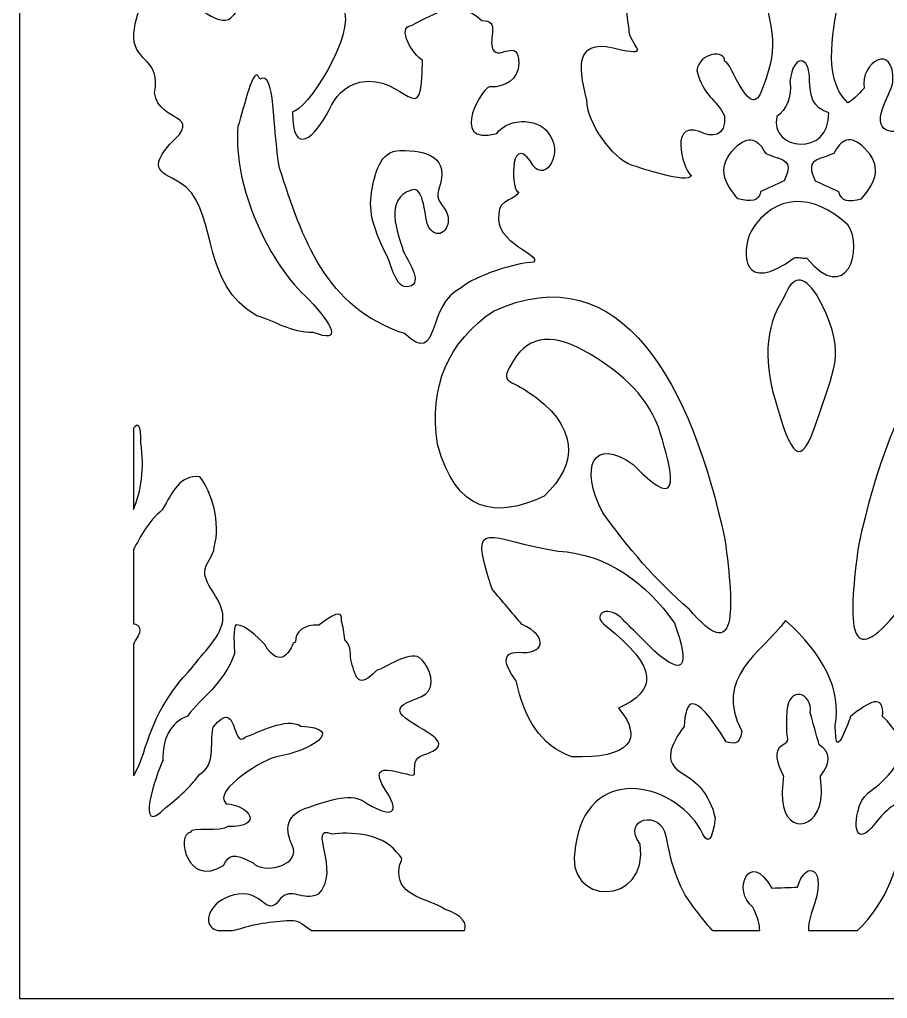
# Model space of a CAD drawing. Header units: centimetres. Extents: x 14.4 to 27, y -9 to -1.5.
# Drawn here: x 14.398 to 16.97, y -9 to -6.099 of the extents above; entities that cross this region are included whole.
import ezdxf

# ---------------------------------------------------------------- set-up
doc = ezdxf.new("R2010")
doc.units = ezdxf.units.CM
doc.header["$MEASUREMENT"] = 0
doc.layers.add('layer 1', color=7, linetype='Continuous')

msp = doc.modelspace()

# ---------------------------------------------------------------- linework, layer by layer
at = {"layer": 'layer 1', "color": 250, "lineweight": 30}
for points, knots in [([(14.66247, -9.00021), (14.66247, -9.00021), (14.39842, -9.00021), (14.39842, -9.00021), (14.39842, -9.00021), (14.39842, -9.00021), (14.39842, -1.48079), (14.39842, -1.48079), (14.39842, -1.48079), (14.39842, -1.48079), (26.99977, -1.48079), (26.99977, -1.48079), (26.99977, -1.48079), (26.99977, -1.48079), (26.99977, -9.00021), (26.99977, -9.00021), (26.99977, -9.00021), (26.99977, -9.00021), (14.66247, -9.00021), (14.66247, -9.00021)], [0, 0, 0, 0, 0.1666667, 0.1666667, 0.1666667, 0.1666667, 0.3333333, 0.3333333, 0.3333333, 0.3333333, 0.5, 0.5, 0.5, 0.5, 0.6666667, 0.6666667, 0.6666667, 0.6666667, 1, 1, 1, 1]), ([(16.82517, -6.02232), (16.81702, -6.11698), (16.76973, -6.26548), (16.85223, -6.34553), (16.85223, -6.34553), (16.86615, -6.33829), (16.88323, -6.32116), (16.90057, -6.30196), (16.90057, -6.30196), (16.88773, -6.22477), (16.99203, -6.16351), (16.98584, -6.28385), (16.98584, -6.28385), (16.98584, -6.30875), (16.91774, -6.40154), (16.96726, -6.42644), (16.96726, -6.42644), (17.00132, -6.442), (17.06942, -6.39956), (17.06942, -6.4649), (17.06942, -6.4649), (17.06942, -6.49914), (17.03537, -6.57693), (17.06633, -6.57693), (17.06633, -6.57693), (17.15299, -6.57693), (17.2892, -6.46802), (17.33254, -6.40267), (17.33254, -6.40267), (17.36659, -6.34977), (17.37897, -6.18795), (17.29539, -6.18795), (17.29539, -6.18795), (17.19634, -6.18795), (17.218, -6.13504), (17.218, -6.03857), (17.218, -6.03857), (17.218, -5.98567), (17.15919, -6.02613), (17.13752, -6.04169), (17.13752, -6.04169), (17.06013, -6.09459), (17.04156, -5.97634), (17.01989, -5.90787), (17.01989, -5.90787), (17.00441, -5.8612), (16.89607, -5.99812), (16.84654, -5.89854), (16.84654, -5.89854), (16.81558, -5.83319), (16.78463, -5.80518), (16.7351, -5.75539), (16.7351, -5.75539), (16.68557, -5.7056), (16.61128, -5.84252), (16.5958, -5.87364), (16.5958, -5.87364), (16.56485, -5.93899), (16.53699, -5.95766), (16.46579, -5.91099), (16.46579, -5.91099), (16.41626, -5.87987), (16.34197, -5.97011), (16.34197, -6.01057), (16.34197, -6.01057), (16.30743, -6.10077), (16.16264, -5.8684), (16.20409, -6.12571), (16.20409, -6.12571), (16.20409, -6.1755), (16.27387, -6.20662), (16.18101, -6.18795), (16.18101, -6.18795), (16.04611, -6.14862), (16.05184, -6.2269), (16.07885, -6.33732), (16.07885, -6.33732), (16.07885, -6.40267), (16.15624, -6.51158), (16.21195, -6.53025), (16.21195, -6.53025), (16.23672, -6.53648), (16.37688, -6.58856), (16.38926, -6.56055), (16.38926, -6.56055), (16.37424, -6.56517), (16.31376, -6.39735), (16.41316, -6.43067), (16.41316, -6.43067), (16.44969, -6.44936), (16.49214, -6.44653), (16.48715, -6.3843), (16.48715, -6.3843), (16.46239, -6.3314), (16.42388, -6.32742), (16.4053, -6.24962), (16.4053, -6.24962), (16.41184, -6.19491), (16.49011, -6.18803), (16.48746, -6.22218), (16.48746, -6.22218), (16.50913, -6.22218), (16.56287, -6.41369), (16.60001, -6.30166), (16.60001, -6.30166), (16.65614, -6.15955), (16.61682, -6.12109), (16.60818, -6.02301), (16.60818, -6.02301), (16.60818, -5.89231), (16.82517, -5.94919), (16.82517, -6.02232)], [0, 0, 0, 0, 0.0344828, 0.0344828, 0.0344828, 0.0344828, 0.0689655, 0.0689655, 0.0689655, 0.0689655, 0.1034483, 0.1034483, 0.1034483, 0.1034483, 0.137931, 0.137931, 0.137931, 0.137931, 0.1724138, 0.1724138, 0.1724138, 0.1724138, 0.2068966, 0.2068966, 0.2068966, 0.2068966, 0.2413793, 0.2413793, 0.2413793, 0.2413793, 0.2758621, 0.2758621, 0.2758621, 0.2758621, 0.3103448, 0.3103448, 0.3103448, 0.3103448, 0.3448276, 0.3448276, 0.3448276, 0.3448276, 0.3793103, 0.3793103, 0.3793103, 0.3793103, 0.4137931, 0.4137931, 0.4137931, 0.4137931, 0.4482759, 0.4482759, 0.4482759, 0.4482759, 0.4827586, 0.4827586, 0.4827586, 0.4827586, 0.5172414, 0.5172414, 0.5172414, 0.5172414, 0.5517241, 0.5517241, 0.5517241, 0.5517241, 0.5862069, 0.5862069, 0.5862069, 0.5862069, 0.6206897, 0.6206897, 0.6206897, 0.6206897, 0.6551724, 0.6551724, 0.6551724, 0.6551724, 0.6896552, 0.6896552, 0.6896552, 0.6896552, 0.7241379, 0.7241379, 0.7241379, 0.7241379, 0.7586207, 0.7586207, 0.7586207, 0.7586207, 0.7931034, 0.7931034, 0.7931034, 0.7931034, 0.8275862, 0.8275862, 0.8275862, 0.8275862, 0.862069, 0.862069, 0.862069, 0.862069, 0.8965517, 0.8965517, 0.8965517, 0.8965517, 0.9310345, 0.9310345, 0.9310345, 0.9310345, 1, 1, 1, 1]), ([(15.23331, -5.81708), (15.2392, -5.83762), (15.24801, -5.90807), (15.23331, -5.92274), (15.23331, -5.92274), (15.20686, -5.94916), (15.18627, -5.88458), (15.15981, -5.911), (15.15981, -5.911), (15.11572, -5.95503), (15.07456, -6.04308), (15.02458, -6.09298), (15.02458, -6.09298), (14.9893, -6.1282), (14.89522, -6.03427), (14.85994, -6.01079), (14.85994, -6.01079), (14.78056, -5.95796), (14.73646, -6.09004), (14.73646, -6.15168), (14.73646, -6.15168), (14.74274, -6.22969), (14.81701, -6.21253), (14.7982, -6.31604), (14.7982, -6.31604), (14.81207, -6.40704), (14.94948, -6.37474), (14.8423, -6.46867), (14.8423, -6.46867), (14.76978, -6.55711), (14.83478, -6.55), (14.89228, -6.59488), (14.89228, -6.59488), (14.98636, -6.6888), (14.93638, -6.88252), (15.10102, -6.97644), (15.10102, -6.97644), (15.15981, -6.99405), (15.20098, -7.02634), (15.2686, -7.02634), (15.2686, -7.02634), (15.35729, -7.05985), (15.32557, -7.00464), (15.25648, -6.92886), (15.25648, -6.92886), (15.13932, -6.82656), (15.03004, -6.59475), (15.04515, -6.41584), (15.04515, -6.41584), (15.0628, -6.363), (15.09219, -6.22212), (15.10984, -6.27495), (15.10984, -6.27495), (15.1577, -6.24553), (15.14691, -6.42067), (15.16864, -6.53911), (15.16864, -6.53911), (15.23625, -6.7475), (15.30388, -6.95296), (15.53907, -7.02927), (15.53907, -7.02927), (15.64612, -7.13167), (15.60224, -6.93949), (15.70665, -6.89425), (15.70665, -6.89425), (15.74707, -6.8573), (15.87495, -6.81765), (15.92127, -6.81794), (15.92127, -6.81794), (15.94839, -6.79359), (15.80278, -6.76237), (15.81837, -6.67412), (15.81837, -6.67412), (15.81837, -6.6301), (15.87129, -6.63303), (15.87717, -6.60955), (15.87717, -6.60955), (15.85635, -6.61787), (15.84703, -6.43198), (15.91245, -6.51856), (15.91245, -6.51856), (15.94773, -6.59194), (16.00947, -6.50389), (15.97125, -6.44519), (15.97125, -6.44519), (15.94773, -6.38957), (15.84777, -6.38621), (15.81249, -6.43638), (15.81249, -6.43638), (15.66094, -6.47586), (15.77835, -6.28196), (15.79485, -6.29843), (15.79485, -6.29843), (15.83601, -6.29843), (15.87717, -6.27789), (15.87717, -6.22799), (15.87717, -6.22799), (15.87717, -6.14874), (15.81837, -6.22212), (15.80074, -6.1869), (15.80074, -6.1869), (15.78603, -6.15461), (15.82425, -6.09885), (15.76839, -6.10178), (15.76839, -6.10178), (15.69881, -6.0353), (15.62923, -6.07913), (15.55966, -6.11646), (15.55966, -6.11646), (15.5132, -6.12057), (15.56593, -6.20529), (15.59199, -6.21918), (15.59199, -6.21918), (15.59199, -6.44546), (15.54201, -6.2572), (15.40678, -6.28376), (15.40678, -6.28376), (15.3568, -6.29843), (15.33328, -6.32778), (15.31564, -6.36594), (15.31564, -6.36594), (15.27447, -6.44812), (15.20686, -6.50976), (15.20686, -6.37181), (15.20686, -6.37181), (15.24512, -6.37355), (15.39802, -6.14022), (15.3568, -6.06363), (15.3568, -6.06363), (15.38516, -6.00441), (15.37526, -5.82777), (15.23331, -5.81708)], [0, 0, 0, 0, 0.0294118, 0.0294118, 0.0294118, 0.0294118, 0.0588235, 0.0588235, 0.0588235, 0.0588235, 0.0882353, 0.0882353, 0.0882353, 0.0882353, 0.1176471, 0.1176471, 0.1176471, 0.1176471, 0.1470588, 0.1470588, 0.1470588, 0.1470588, 0.1764706, 0.1764706, 0.1764706, 0.1764706, 0.2058824, 0.2058824, 0.2058824, 0.2058824, 0.2352941, 0.2352941, 0.2352941, 0.2352941, 0.2647059, 0.2647059, 0.2647059, 0.2647059, 0.2941176, 0.2941176, 0.2941176, 0.2941176, 0.3235294, 0.3235294, 0.3235294, 0.3235294, 0.3529412, 0.3529412, 0.3529412, 0.3529412, 0.3823529, 0.3823529, 0.3823529, 0.3823529, 0.4117647, 0.4117647, 0.4117647, 0.4117647, 0.4411765, 0.4411765, 0.4411765, 0.4411765, 0.4705882, 0.4705882, 0.4705882, 0.4705882, 0.5, 0.5, 0.5, 0.5, 0.5294118, 0.5294118, 0.5294118, 0.5294118, 0.5588235, 0.5588235, 0.5588235, 0.5588235, 0.5882353, 0.5882353, 0.5882353, 0.5882353, 0.6176471, 0.6176471, 0.6176471, 0.6176471, 0.6470588, 0.6470588, 0.6470588, 0.6470588, 0.6764706, 0.6764706, 0.6764706, 0.6764706, 0.7058824, 0.7058824, 0.7058824, 0.7058824, 0.7352941, 0.7352941, 0.7352941, 0.7352941, 0.7647059, 0.7647059, 0.7647059, 0.7647059, 0.7941176, 0.7941176, 0.7941176, 0.7941176, 0.8235294, 0.8235294, 0.8235294, 0.8235294, 0.8529412, 0.8529412, 0.8529412, 0.8529412, 0.8823529, 0.8823529, 0.8823529, 0.8823529, 0.9117647, 0.9117647, 0.9117647, 0.9117647, 0.9411765, 0.9411765, 0.9411765, 0.9411765, 1, 1, 1, 1]), ([(16.73925, -6.27903), (16.73979, -6.32196), (16.74644, -6.36119), (16.79592, -6.37461), (16.79592, -6.37461), (16.80018, -6.50766), (16.61942, -6.48706), (16.64235, -6.38563), (16.64235, -6.38563), (16.66887, -6.36603), (16.68837, -6.32988), (16.68074, -6.28087), (16.68074, -6.28087), (16.69111, -6.19877), (16.73926, -6.20306), (16.73925, -6.27903)], [0, 0, 0, 0, 0.2, 0.2, 0.2, 0.2, 0.4, 0.4, 0.4, 0.4, 0.6, 0.6, 0.6, 0.6, 1, 1, 1, 1]), ([(16.60923, -6.49591), (16.5873, -6.45394), (16.55927, -6.43801), (16.51782, -6.47937), (16.51782, -6.47937), (16.46601, -6.53205), (16.48124, -6.57738), (16.52696, -6.63007), (16.52696, -6.63007), (16.56658, -6.63987), (16.58913, -6.63742), (16.59461, -6.60802), (16.59461, -6.60802), (16.61776, -6.5976), (16.64091, -6.58719), (16.66408, -6.57678), (16.66408, -6.57678), (16.67507, -6.54942), (16.68949, -6.52112), (16.64579, -6.50877), (16.64579, -6.50877), (16.64579, -6.50877), (16.61289, -6.49775), (16.60923, -6.49591)], [0, 0, 0, 0, 0.1428571, 0.1428571, 0.1428571, 0.1428571, 0.2857143, 0.2857143, 0.2857143, 0.2857143, 0.4285714, 0.4285714, 0.4285714, 0.4285714, 0.5714286, 0.5714286, 0.5714286, 0.5714286, 0.7142857, 0.7142857, 0.7142857, 0.7142857, 1, 1, 1, 1]), ([(16.81055, -6.49591), (16.83248, -6.45394), (16.86051, -6.43801), (16.90197, -6.47937), (16.90197, -6.47937), (16.95377, -6.53205), (16.93854, -6.57738), (16.89282, -6.63007), (16.89282, -6.63007), (16.85321, -6.63987), (16.83066, -6.63742), (16.82518, -6.60802), (16.82518, -6.60802), (16.80202, -6.5976), (16.77886, -6.58719), (16.75571, -6.57678), (16.75571, -6.57678), (16.7447, -6.54942), (16.73029, -6.52112), (16.77399, -6.50877), (16.77399, -6.50877), (16.77399, -6.50877), (16.80689, -6.49775), (16.81055, -6.49591)], [0, 0, 0, 0, 0.1428571, 0.1428571, 0.1428571, 0.1428571, 0.2857143, 0.2857143, 0.2857143, 0.2857143, 0.4285714, 0.4285714, 0.4285714, 0.4285714, 0.5714286, 0.5714286, 0.5714286, 0.5714286, 0.7142857, 0.7142857, 0.7142857, 0.7142857, 1, 1, 1, 1]), ([(15.44139, -6.61075), (15.43115, -6.6707), (15.4488, -6.7231), (15.48909, -6.80353), (15.48909, -6.80353), (15.50283, -6.8325), (15.51506, -6.90875), (15.55934, -6.8874), (15.55934, -6.8874), (15.59295, -6.87062), (15.5395, -6.80048), (15.53491, -6.78371), (15.53491, -6.78371), (15.51811, -6.73034), (15.4784, -6.6297), (15.55934, -6.60378), (15.55934, -6.60378), (15.60058, -6.59006), (15.596, -6.6907), (15.61128, -6.71509), (15.61128, -6.71509), (15.6403, -6.75779), (15.67848, -6.71662), (15.66626, -6.67697), (15.66626, -6.67697), (15.6571, -6.64647), (15.62808, -6.63885), (15.6403, -6.60073), (15.6403, -6.60073), (15.6749, -6.50758), (15.60678, -6.48561), (15.52583, -6.48634), (15.52583, -6.48634), (15.46551, -6.48687), (15.45073, -6.55607), (15.44139, -6.61075)], [0, 0, 0, 0, 0.1, 0.1, 0.1, 0.1, 0.2, 0.2, 0.2, 0.2, 0.3, 0.3, 0.3, 0.3, 0.4, 0.4, 0.4, 0.4, 0.5, 0.5, 0.5, 0.5, 0.6, 0.6, 0.6, 0.6, 0.7, 0.7, 0.7, 0.7, 0.8, 0.8, 0.8, 0.8, 1, 1, 1, 1]), ([(16.69354, -6.80468), (16.53917, -6.91839), (16.53571, -6.78891), (16.56557, -6.72565), (16.56557, -6.72565), (16.63571, -6.61339), (16.74766, -6.61086), (16.8526, -6.70727), (16.8526, -6.70727), (16.90106, -6.77501), (16.84921, -6.95081), (16.73011, -6.80468), (16.73011, -6.80468), (16.71975, -6.80774), (16.7039, -6.80162), (16.69354, -6.80468)], [0, 0, 0, 0, 0.2, 0.2, 0.2, 0.2, 0.4, 0.4, 0.4, 0.4, 0.6, 0.6, 0.6, 0.6, 1, 1, 1, 1]), ([(16.48795, -7.63928), (16.39239, -7.18798), (16.18432, -6.78845), (15.80252, -6.9625), (15.80252, -6.9625), (15.66819, -7.05462), (15.61045, -7.18497), (15.63681, -7.35729), (15.63681, -7.35729), (15.69141, -7.56099), (15.80816, -7.57853), (15.95316, -7.51144), (15.95316, -7.51144), (16.05422, -7.4142), (16.05797, -7.3036), (15.90145, -7.19971), (15.90145, -7.19971), (15.84601, -7.16292), (15.81859, -7.17746), (15.86184, -7.10882), (15.86184, -7.10882), (15.90988, -7.03259), (15.98307, -7.02628), (16.08875, -7.09034), (16.08875, -7.09034), (16.18544, -7.14937), (16.26615, -7.22), (16.29752, -7.32645), (16.29752, -7.32645), (16.32522, -7.42048), (16.37495, -7.58315), (16.21679, -7.41745), (16.21679, -7.41745), (16.09691, -7.33351), (16.05621, -7.42361), (16.1262, -7.56071), (16.1262, -7.56071), (16.19952, -7.66191), (16.28302, -7.7615), (16.3825, -7.84607), (16.3825, -7.84607), (16.52478, -8.01619), (16.51708, -7.85164), (16.48795, -7.63928)], [0, 0, 0, 0, 0.0833333, 0.0833333, 0.0833333, 0.0833333, 0.1666667, 0.1666667, 0.1666667, 0.1666667, 0.25, 0.25, 0.25, 0.25, 0.3333333, 0.3333333, 0.3333333, 0.3333333, 0.4166667, 0.4166667, 0.4166667, 0.4166667, 0.5, 0.5, 0.5, 0.5, 0.5833333, 0.5833333, 0.5833333, 0.5833333, 0.6666667, 0.6666667, 0.6666667, 0.6666667, 0.75, 0.75, 0.75, 0.75, 0.8333333, 0.8333333, 0.8333333, 0.8333333, 1, 1, 1, 1]), ([(16.88411, -7.65827), (16.97966, -7.20697), (17.18774, -6.80743), (17.56954, -6.98149), (17.56954, -6.98149), (17.70386, -7.07361), (17.76161, -7.20395), (17.73525, -7.37628), (17.73525, -7.37628), (17.68065, -7.57998), (17.56389, -7.59751), (17.4189, -7.53043), (17.4189, -7.53043), (17.31784, -7.43319), (17.31409, -7.32259), (17.47061, -7.2187), (17.47061, -7.2187), (17.52605, -7.18191), (17.55347, -7.19645), (17.51022, -7.1278), (17.51022, -7.1278), (17.46218, -7.05158), (17.38899, -7.04527), (17.28332, -7.10933), (17.28332, -7.10933), (17.18662, -7.16836), (17.10591, -7.23899), (17.07454, -7.34544), (17.07454, -7.34544), (17.04683, -7.43947), (16.99711, -7.60213), (17.15527, -7.43643), (17.15527, -7.43643), (17.27515, -7.35249), (17.31584, -7.4426), (17.24585, -7.5797), (17.24585, -7.5797), (17.17254, -7.6809), (17.08904, -7.78048), (16.98956, -7.86506), (16.98956, -7.86506), (16.84728, -8.03518), (16.85498, -7.87063), (16.88411, -7.65827)], [0, 0, 0, 0, 0.0833333, 0.0833333, 0.0833333, 0.0833333, 0.1666667, 0.1666667, 0.1666667, 0.1666667, 0.25, 0.25, 0.25, 0.25, 0.3333333, 0.3333333, 0.3333333, 0.3333333, 0.4166667, 0.4166667, 0.4166667, 0.4166667, 0.5, 0.5, 0.5, 0.5, 0.5833333, 0.5833333, 0.5833333, 0.5833333, 0.6666667, 0.6666667, 0.6666667, 0.6666667, 0.75, 0.75, 0.75, 0.75, 0.8333333, 0.8333333, 0.8333333, 0.8333333, 1, 1, 1, 1]), ([(16.6643, -6.92047), (16.68867, -6.85676), (16.72035, -6.85431), (16.75936, -6.91311), (16.75936, -6.91311), (16.8516, -7.07863), (16.81322, -7.12636), (16.77049, -7.26031), (16.77049, -7.26031), (16.71837, -7.42365), (16.6918, -7.41595), (16.64418, -7.24945), (16.64418, -7.24945), (16.60289, -7.12371), (16.60321, -7.0119), (16.6643, -6.92047)], [0, 0, 0, 0, 0.2, 0.2, 0.2, 0.2, 0.4, 0.4, 0.4, 0.4, 0.6, 0.6, 0.6, 0.6, 1, 1, 1, 1]), ([(14.73547, -7.30955), (14.75043, -7.29389), (14.75758, -7.2963), (14.75758, -7.35315), (14.75758, -7.35315), (14.76924, -7.43047), (14.7589, -7.49591), (14.73547, -7.55087), (14.73547, -7.55087), (14.73547, -7.55087), (14.73547, -7.30955), (14.73547, -7.30955)], [0, 0, 0, 0, 0.25, 0.25, 0.25, 0.25, 0.5, 0.5, 0.5, 0.5, 1, 1, 1, 1]), ([(14.93294, -7.45389), (14.96807, -7.4996), (14.99546, -7.58978), (14.97487, -7.66284), (14.97487, -7.66284), (14.97487, -7.68918), (14.94692, -7.70849), (14.94692, -7.73659), (14.94692, -7.73659), (14.94692, -7.77697), (15.00106, -7.81911), (15.00106, -7.87004), (15.00106, -7.87004), (15.00106, -7.92623), (14.93819, -7.97714), (14.91024, -8.01929), (14.91024, -8.01929), (14.83535, -8.0965), (14.7949, -8.17378), (14.76527, -8.27389), (14.76527, -8.27389), (14.75293, -8.30891), (14.74321, -8.32993), (14.73547, -8.34043), (14.73547, -8.34043), (14.73547, -8.34043), (14.73547, -7.94943), (14.73547, -7.94943), (14.73547, -7.94943), (14.73834, -7.94431), (14.74128, -7.93949), (14.74431, -7.935), (14.74431, -7.935), (14.76281, -7.90711), (14.75432, -7.89127), (14.73547, -7.88978), (14.73547, -7.88978), (14.73547, -7.88978), (14.73547, -7.67013), (14.73547, -7.67013), (14.73547, -7.67013), (14.75559, -7.63353), (14.78081, -7.58423), (14.82117, -7.55222), (14.82117, -7.55222), (14.85288, -7.49717), (14.87268, -7.44858), (14.93294, -7.45389)], [0, 0, 0, 0, 0.0769231, 0.0769231, 0.0769231, 0.0769231, 0.1538462, 0.1538462, 0.1538462, 0.1538462, 0.2307692, 0.2307692, 0.2307692, 0.2307692, 0.3076923, 0.3076923, 0.3076923, 0.3076923, 0.3846154, 0.3846154, 0.3846154, 0.3846154, 0.4615385, 0.4615385, 0.4615385, 0.4615385, 0.5384615, 0.5384615, 0.5384615, 0.5384615, 0.6153846, 0.6153846, 0.6153846, 0.6153846, 0.6923077, 0.6923077, 0.6923077, 0.6923077, 0.7692308, 0.7692308, 0.7692308, 0.7692308, 0.8461538, 0.8461538, 0.8461538, 0.8461538, 1, 1, 1, 1]), ([(15.99412, -7.67402), (15.78675, -7.64281), (15.72317, -7.56002), (15.79828, -7.78654), (15.79828, -7.78654), (15.82788, -7.82217), (15.85747, -7.8561), (15.88706, -7.89172), (15.88706, -7.89172), (15.96729, -7.92682), (15.95382, -7.98371), (15.87531, -7.97384), (15.87531, -7.97384), (15.8299, -7.97525), (15.82817, -8.00348), (15.87009, -8.05855), (15.87009, -8.05855), (15.89296, -8.16866), (15.94118, -8.25105), (16.03459, -8.28403), (16.03459, -8.28403), (16.20681, -8.29004), (16.24954, -8.23123), (16.1732, -8.14), (16.1732, -8.14), (16.28594, -8.08726), (16.29444, -8.02215), (16.13511, -7.89564), (16.13511, -7.89564), (16.09343, -7.8673), (16.13339, -7.83063), (16.1795, -7.87087), (16.1795, -7.87087), (16.21301, -7.90432), (16.24652, -7.93777), (16.28003, -7.97123), (16.28003, -7.97123), (16.36678, -8.04738), (16.38637, -8.01957), (16.33877, -7.88782), (16.33877, -7.88782), (16.25163, -7.76499), (16.14037, -7.68408), (15.99412, -7.67402)], [0, 0, 0, 0, 0.0833333, 0.0833333, 0.0833333, 0.0833333, 0.1666667, 0.1666667, 0.1666667, 0.1666667, 0.25, 0.25, 0.25, 0.25, 0.3333333, 0.3333333, 0.3333333, 0.3333333, 0.4166667, 0.4166667, 0.4166667, 0.4166667, 0.5, 0.5, 0.5, 0.5, 0.5833333, 0.5833333, 0.5833333, 0.5833333, 0.6666667, 0.6666667, 0.6666667, 0.6666667, 0.75, 0.75, 0.75, 0.75, 0.8333333, 0.8333333, 0.8333333, 0.8333333, 1, 1, 1, 1]), ([(15.12469, -7.95154), (15.17266, -8.02942), (15.2011, -7.9661), (15.21014, -7.94606), (15.21014, -7.94606), (15.2119, -7.94518), (15.21555, -7.94531), (15.21551, -7.94322), (15.21551, -7.94322), (15.21489, -7.91196), (15.2404, -7.89169), (15.28543, -7.89371), (15.28543, -7.89371), (15.32414, -7.86458), (15.35649, -7.84325), (15.35195, -7.88209), (15.35195, -7.88209), (15.35708, -7.8976), (15.35984, -7.917), (15.36191, -7.93723), (15.36191, -7.93723), (15.38463, -7.95871), (15.37547, -7.98248), (15.38146, -8.00321), (15.38146, -8.00321), (15.39561, -8.0523), (15.40252, -8.08431), (15.45558, -8.0283), (15.45558, -8.0283), (15.48285, -8.02099), (15.55194, -7.96981), (15.58284, -7.98992), (15.58284, -7.98992), (15.60648, -8.00637), (15.63011, -8.05754), (15.61012, -8.08861), (15.61012, -8.08861), (15.59194, -8.11603), (15.52466, -8.11786), (15.52466, -8.14527), (15.52466, -8.14527), (15.52466, -8.18731), (15.7192, -8.23665), (15.60466, -8.27503), (15.60466, -8.27503), (15.57011, -8.286), (15.5683, -8.29331), (15.5683, -8.33535), (15.5683, -8.33535), (15.5683, -8.35362), (15.41013, -8.27138), (15.48285, -8.38287), (15.48285, -8.38287), (15.53921, -8.46877), (15.48103, -8.4578), (15.4174, -8.41577), (15.4174, -8.41577), (15.37559, -8.38835), (15.29741, -8.41942), (15.25923, -8.43221), (15.25923, -8.43221), (15.16772, -8.45841), (15.19317, -8.5169), (15.21014, -8.5565), (15.21014, -8.5565), (15.21984, -8.61011), (15.12166, -8.63021), (15.09015, -8.59853), (15.09015, -8.59853), (15.03039, -8.56512), (15.01807, -8.57501), (15.00288, -8.60584), (15.00288, -8.60584), (14.89321, -8.67462), (14.86163, -8.51323), (14.90471, -8.50715), (14.90471, -8.50715), (14.90471, -8.4907), (14.99743, -8.50897), (15.01562, -8.4907), (15.01562, -8.4907), (15.1261, -8.49304), (15.07822, -8.42628), (15.01016, -8.42308), (15.01016, -8.42308), (14.9664, -8.38165), (15.13149, -8.28689), (15.15924, -8.28417), (15.15924, -8.28417), (15.25755, -8.26791), (15.36955, -8.20088), (15.23196, -8.19279), (15.23196, -8.19279), (15.19014, -8.16537), (15.1047, -8.21289), (15.06651, -8.22569), (15.06651, -8.22569), (15.02744, -8.26543), (15.04564, -8.10185), (14.97198, -8.19645), (14.97198, -8.19645), (14.96127, -8.25063), (14.98097, -8.30707), (14.93115, -8.33637), (14.93115, -8.33637), (14.91047, -8.36507), (14.88012, -8.39592), (14.83199, -8.43404), (14.83199, -8.43404), (14.73698, -8.53166), (14.80364, -8.33366), (14.8229, -8.29514), (14.8229, -8.29514), (14.82098, -8.23046), (14.84647, -8.18176), (14.89562, -8.16355), (14.89562, -8.16355), (14.93895, -8.10506), (15.00016, -8.07216), (15.03561, -7.97895), (15.03561, -7.97895), (15.03561, -7.96433), (15.02834, -7.89305), (15.04106, -7.89305), (15.04106, -7.89305), (15.06834, -7.89305), (15.10287, -7.92778), (15.12469, -7.95154)], [0, 0, 0, 0, 0.030303, 0.030303, 0.030303, 0.030303, 0.0606061, 0.0606061, 0.0606061, 0.0606061, 0.0909091, 0.0909091, 0.0909091, 0.0909091, 0.1212121, 0.1212121, 0.1212121, 0.1212121, 0.1515152, 0.1515152, 0.1515152, 0.1515152, 0.1818182, 0.1818182, 0.1818182, 0.1818182, 0.2121212, 0.2121212, 0.2121212, 0.2121212, 0.2424242, 0.2424242, 0.2424242, 0.2424242, 0.2727273, 0.2727273, 0.2727273, 0.2727273, 0.3030303, 0.3030303, 0.3030303, 0.3030303, 0.3333333, 0.3333333, 0.3333333, 0.3333333, 0.3636364, 0.3636364, 0.3636364, 0.3636364, 0.3939394, 0.3939394, 0.3939394, 0.3939394, 0.4242424, 0.4242424, 0.4242424, 0.4242424, 0.4545455, 0.4545455, 0.4545455, 0.4545455, 0.4848485, 0.4848485, 0.4848485, 0.4848485, 0.5151515, 0.5151515, 0.5151515, 0.5151515, 0.5454545, 0.5454545, 0.5454545, 0.5454545, 0.5757576, 0.5757576, 0.5757576, 0.5757576, 0.6060606, 0.6060606, 0.6060606, 0.6060606, 0.6363636, 0.6363636, 0.6363636, 0.6363636, 0.6666667, 0.6666667, 0.6666667, 0.6666667, 0.6969697, 0.6969697, 0.6969697, 0.6969697, 0.7272727, 0.7272727, 0.7272727, 0.7272727, 0.7575758, 0.7575758, 0.7575758, 0.7575758, 0.7878788, 0.7878788, 0.7878788, 0.7878788, 0.8181818, 0.8181818, 0.8181818, 0.8181818, 0.8484848, 0.8484848, 0.8484848, 0.8484848, 0.8787879, 0.8787879, 0.8787879, 0.8787879, 0.9090909, 0.9090909, 0.9090909, 0.9090909, 0.9393939, 0.9393939, 0.9393939, 0.9393939, 1, 1, 1, 1]), ([(16.66809, -7.88013), (16.77948, -7.97973), (16.83514, -8.08602), (16.81446, -8.19131), (16.81446, -8.19131), (16.81864, -8.22376), (16.81163, -8.29767), (16.86054, -8.16426), (16.86054, -8.16426), (16.91471, -8.12148), (16.96136, -8.09295), (16.95541, -8.16426), (16.95541, -8.16426), (16.99253, -8.19673), (17.01539, -8.24671), (17.0069, -8.26167), (17.0069, -8.26167), (17.0155, -8.28263), (16.99288, -8.31851), (16.96007, -8.35151), (16.96007, -8.35151), (16.92093, -8.39089), (16.8943, -8.39031), (16.88187, -8.44687), (16.88187, -8.44687), (16.86725, -8.51344), (16.88849, -8.53783), (16.92858, -8.48716), (16.92858, -8.48716), (16.96225, -8.44463), (16.98169, -8.42698), (17.0344, -8.40293), (17.0344, -8.40293), (17.17542, -8.3386), (17.23336, -8.42552), (17.28338, -8.52686), (17.28338, -8.52686), (17.3215, -8.69437), (17.09717, -8.75087), (17.08551, -8.53768), (17.08551, -8.53768), (17.14632, -8.48463), (17.06499, -8.43789), (17.01774, -8.49168), (17.01774, -8.49168), (17.00577, -8.60758), (16.96883, -8.71352), (16.88085, -8.79909), (16.88085, -8.79909), (16.88085, -8.79909), (16.73558, -8.79909), (16.73558, -8.79909), (16.73558, -8.79909), (16.73495, -8.78363), (16.73866, -8.76415), (16.74669, -8.74063), (16.74669, -8.74063), (16.79833, -8.60642), (16.72514, -8.58873), (16.70332, -8.67027), (16.70332, -8.67027), (16.67803, -8.67117), (16.65273, -8.67208), (16.62743, -8.67298), (16.62743, -8.67298), (16.55893, -8.55427), (16.50901, -8.68362), (16.57098, -8.72981), (16.57098, -8.72981), (16.5855, -8.75749), (16.59164, -8.78079), (16.59133, -8.79909), (16.59133, -8.79909), (16.59133, -8.79909), (16.45264, -8.79909), (16.45264, -8.79909), (16.45264, -8.79909), (16.43759, -8.78486), (16.42245, -8.76726), (16.40788, -8.74604), (16.40788, -8.74604), (16.34995, -8.68153), (16.32886, -8.60126), (16.31301, -8.51874), (16.31301, -8.51874), (16.29935, -8.4383), (16.17826, -8.46664), (16.23712, -8.54309), (16.23712, -8.54309), (16.26333, -8.72955), (16.00938, -8.72747), (16.04467, -8.55392), (16.04467, -8.55392), (16.0765, -8.30092), (16.33437, -8.35659), (16.41601, -8.4998), (16.41601, -8.4998), (16.43646, -8.54787), (16.45092, -8.53615), (16.45938, -8.46462), (16.45938, -8.46462), (16.44201, -8.39287), (16.40589, -8.35856), (16.36451, -8.33473), (16.36451, -8.33473), (16.30152, -8.29908), (16.32798, -8.24768), (16.36723, -8.19402), (16.36723, -8.19402), (16.3727, -8.11929), (16.39021, -8.07459), (16.49191, -8.24002), (16.49191, -8.24002), (16.51047, -8.24196), (16.53221, -8.25664), (16.53798, -8.20755), (16.53798, -8.20755), (16.455, -8.04679), (16.59556, -7.97736), (16.66809, -7.88013)], [0, 0, 0, 0, 0.0322581, 0.0322581, 0.0322581, 0.0322581, 0.0645161, 0.0645161, 0.0645161, 0.0645161, 0.0967742, 0.0967742, 0.0967742, 0.0967742, 0.1290323, 0.1290323, 0.1290323, 0.1290323, 0.1612903, 0.1612903, 0.1612903, 0.1612903, 0.1935484, 0.1935484, 0.1935484, 0.1935484, 0.2258065, 0.2258065, 0.2258065, 0.2258065, 0.2580645, 0.2580645, 0.2580645, 0.2580645, 0.2903226, 0.2903226, 0.2903226, 0.2903226, 0.3225806, 0.3225806, 0.3225806, 0.3225806, 0.3548387, 0.3548387, 0.3548387, 0.3548387, 0.3870968, 0.3870968, 0.3870968, 0.3870968, 0.4193548, 0.4193548, 0.4193548, 0.4193548, 0.4516129, 0.4516129, 0.4516129, 0.4516129, 0.483871, 0.483871, 0.483871, 0.483871, 0.516129, 0.516129, 0.516129, 0.516129, 0.5483871, 0.5483871, 0.5483871, 0.5483871, 0.5806452, 0.5806452, 0.5806452, 0.5806452, 0.6129032, 0.6129032, 0.6129032, 0.6129032, 0.6451613, 0.6451613, 0.6451613, 0.6451613, 0.6774194, 0.6774194, 0.6774194, 0.6774194, 0.7096774, 0.7096774, 0.7096774, 0.7096774, 0.7419355, 0.7419355, 0.7419355, 0.7419355, 0.7741935, 0.7741935, 0.7741935, 0.7741935, 0.8064516, 0.8064516, 0.8064516, 0.8064516, 0.8387097, 0.8387097, 0.8387097, 0.8387097, 0.8709677, 0.8709677, 0.8709677, 0.8709677, 0.9032258, 0.9032258, 0.9032258, 0.9032258, 0.9354839, 0.9354839, 0.9354839, 0.9354839, 1, 1, 1, 1]), ([(16.67204, -8.14805), (16.67735, -8.07197), (16.74824, -8.0932), (16.74116, -8.15336), (16.74116, -8.15336), (16.75001, -8.1852), (16.75887, -8.21705), (16.76774, -8.2489), (16.76774, -8.2489), (16.802, -8.27013), (16.80318, -8.30079), (16.77128, -8.3409), (16.77128, -8.3409), (16.77247, -8.358), (16.77365, -8.3751), (16.77483, -8.3922), (16.77483, -8.3922), (16.7695, -8.50811), (16.65431, -8.51755), (16.65787, -8.39043), (16.65787, -8.39043), (16.65905, -8.37392), (16.66023, -8.35741), (16.66141, -8.3409), (16.66141, -8.3409), (16.64272, -8.30215), (16.63039, -8.26658), (16.65778, -8.25084), (16.65778, -8.25084), (16.68237, -8.23673), (16.67073, -8.23215), (16.67073, -8.19759), (16.67073, -8.19759), (16.67073, -8.17223), (16.67117, -8.14658), (16.67204, -8.14805)], [0, 0, 0, 0, 0.1, 0.1, 0.1, 0.1, 0.2, 0.2, 0.2, 0.2, 0.3, 0.3, 0.3, 0.3, 0.4, 0.4, 0.4, 0.4, 0.5, 0.5, 0.5, 0.5, 0.6, 0.6, 0.6, 0.6, 0.7, 0.7, 0.7, 0.7, 0.8, 0.8, 0.8, 0.8, 1, 1, 1, 1]), ([(15.2818, -8.69247), (15.35513, -8.62006), (15.24542, -8.48296), (15.32462, -8.51283), (15.32462, -8.51283), (15.37201, -8.5074), (15.47008, -8.50847), (15.51448, -8.56523), (15.51448, -8.56523), (15.54612, -8.59704), (15.52192, -8.58394), (15.52192, -8.62511), (15.52192, -8.62511), (15.52192, -8.70183), (15.61127, -8.7037), (15.65781, -8.73551), (15.65781, -8.73551), (15.71224, -8.75462), (15.72625, -8.77904), (15.71656, -8.79909), (15.71656, -8.79909), (15.71656, -8.79909), (15.26312, -8.79909), (15.26312, -8.79909), (15.26312, -8.79909), (15.24545, -8.78538), (15.2264, -8.76919), (15.20921, -8.76919), (15.20921, -8.76919), (15.16081, -8.76919), (15.09566, -8.77855), (15.05099, -8.79352), (15.05099, -8.79352), (15.04286, -8.79597), (15.03531, -8.7978), (15.02833, -8.79909), (15.02833, -8.79909), (15.02833, -8.79909), (14.98517, -8.79909), (14.98517, -8.79909), (14.98517, -8.79909), (14.97719, -8.7969), (14.97107, -8.79331), (14.9667, -8.78871), (14.9667, -8.78871), (14.93901, -8.75958), (14.98152, -8.6906), (15.06216, -8.6906), (15.06216, -8.6906), (15.12173, -8.6906), (15.13289, -8.76171), (15.17198, -8.7037), (15.17198, -8.7037), (15.20364, -8.67006), (15.23778, -8.71187), (15.2818, -8.69247)], [0, 0, 0, 0, 0.0666667, 0.0666667, 0.0666667, 0.0666667, 0.1333333, 0.1333333, 0.1333333, 0.1333333, 0.2, 0.2, 0.2, 0.2, 0.2666667, 0.2666667, 0.2666667, 0.2666667, 0.3333333, 0.3333333, 0.3333333, 0.3333333, 0.4, 0.4, 0.4, 0.4, 0.4666667, 0.4666667, 0.4666667, 0.4666667, 0.5333333, 0.5333333, 0.5333333, 0.5333333, 0.6, 0.6, 0.6, 0.6, 0.6666667, 0.6666667, 0.6666667, 0.6666667, 0.7333333, 0.7333333, 0.7333333, 0.7333333, 0.8, 0.8, 0.8, 0.8, 0.8666667, 0.8666667, 0.8666667, 0.8666667, 1, 1, 1, 1])]:
    msp.add_open_spline(points, degree=3, knots=knots, dxfattribs=at)

doc.saveas('drawing.dxf')
